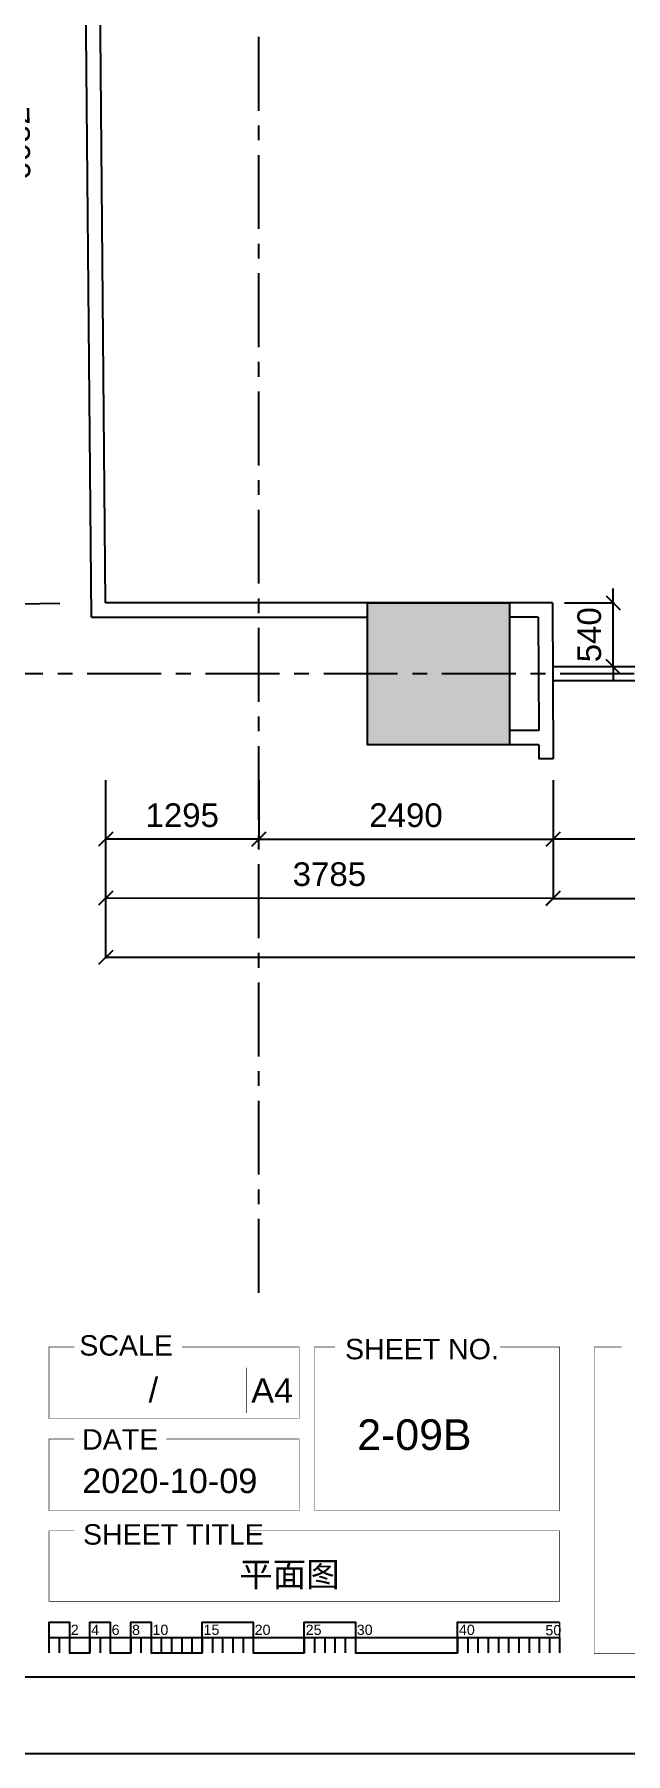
# Model space of a CAD drawing. Header units: inches. Extents: x -17552 to 18736, y -11730 to 16998.
# Drawn here: x -8400 to -3399, y -11730 to 2815 of the extents above; entities that cross this region are included whole.
import ezdxf
from ezdxf.enums import TextEntityAlignment as Align

# ---------------------------------------------------------------- set-up
doc = ezdxf.new("R2010")
doc.units = ezdxf.units.IN
doc.header["$MEASUREMENT"] = 0
doc.linetypes.add('CENTER', pattern=[2, 1.25, -0.25, 0.25, -0.25])
for name, color, linetype in [('DIM', 3, 'Continuous'), ('HS-CURVE-PAVE-JNT', 1, 'Continuous'), ('WALL', 255, 'Continuous'), ('轴线', 10, 'CENTER')]:
    doc.layers.add(name, color=color, linetype=linetype)
doc.styles.get("Standard").update_dxf_attribs({"font": 'arial.ttf'})
doc.dimstyles.new('DIM-200MM', dxfattribs={"dimtxt": 200, "dimasz": 120, "dimexe": 10, "dimexo": 100, "dimgap": 100, "dimtad": 1, "dimdec": 0, "dimrnd": 5, "dimzin": 1, "dimdsep": 46, "dimtxsty": 'Standard', "dimblk": 'OBLIQUE', "dimcen": 0.5, "dimdle": 1, "dimclrd": 256, "dimclre": 256, "dimclrt": 7, "dimaunit": 1, "dimadec": 0, "dimazin": 0, "dimtfac": 1, "dimtdec": 0, "dimtix": 1, "dimtmove": 2, "dimatfit": 3, "dimfxl": 500, "dimfxlon": 1, "dimtolj": 1, "dimtzin": 1, "dimarcsym": 0})

# ---------------------------------------------------------------- blocks, each defined once
blk = doc.blocks.new('_Oblique')
at = {"color": 0, "linetype": 'ByBlock', "lineweight": -2}
blk.add_line((-0.5, -0.5), (0.5, 0.5), dxfattribs=at)
blk = doc.blocks.new('*D6')
at = {"layer": 'DEFPOINTS', "color": 0, "transparency": 16777216}
for p in [(-4015, -1994), (-3504, -1994), (-4015, -2534)]:
    blk.add_point(p, dxfattribs=at)
at = {"layer": 'DIM', "lineweight": -2, "transparency": 16777216}
for p, q in [((-3504, -1994), (-3504, -1874)), ((-3915, -1994), (-3494, -1994)), ((-3504, -2534), (-3504, -1994)), ((-3915, -2534), (-3494, -2534)), ((-3504, -2534), (-3504, -2654))]:
    blk.add_line(p, q, dxfattribs=at)
at = {"layer": 'DIM', "lineweight": -2, "transparency": 16777216, "xscale": 120, "yscale": 120, "zscale": 120}
for p, rotation in [((-3504, -1994), 270), ((-3504, -2534), 90)]:
    blk.add_blockref('_Oblique', p, dxfattribs=dict(at, rotation=rotation))
at = {"layer": 'DIM', "color": 7, "transparency": 16777216, "insert": (-3706, -2264), "char_height": 200, "attachment_point": 5, "rotation": 90}
blk.add_mtext('\\A1;540', dxfattribs=at)
blk = doc.blocks.new('*D7')
at = {"layer": 'DEFPOINTS', "color": 0, "transparency": 16777216}
for p in [(-7940, 5805), (-8685, -2007), (-7825, -1994)]:
    blk.add_point(p, dxfattribs=at)
at = {"layer": 'DIM', "lineweight": -2, "transparency": 16777216}
for p, q in [((-8300, 5799), (-8810, 5792)), ((-8800, 5793), (-8685, -2008)), ((-8185, -2000), (-8695, -2007))]:
    blk.add_line(p, q, dxfattribs=at)
at = {"layer": 'DIM', "lineweight": -2, "transparency": 16777216, "xscale": 120, "yscale": 120, "zscale": 120}
for p, rotation in [((-8800, 5792), 90.84667145798852), ((-8685, -2007), 270.8466714579885)]:
    blk.add_blockref('_Oblique', p, dxfattribs=dict(at, rotation=rotation))
at = {"layer": 'DIM', "color": 7, "transparency": 16777216, "insert": (-8540, 1895), "char_height": 200, "attachment_point": 5, "rotation": 270.8467}
blk.add_mtext('\\A1;7800', dxfattribs=at)
blk = doc.blocks.new('*D8')
at = {"layer": 'DEFPOINTS', "color": 0, "transparency": 16777216}
for p in [(-7798, -3096), (-4012, -3096), (-7798, -4493)]:
    blk.add_point(p, dxfattribs=at)
at = {"layer": 'DIM', "lineweight": -2, "transparency": 16777216}
for p, q in [((-7798, -3993), (-7798, -4503)), ((-4012, -3994), (-4012, -4504)), ((-4011, -4494), (-7799, -4493))]:
    blk.add_line(p, q, dxfattribs=at)
at = {"layer": 'DIM', "lineweight": -2, "transparency": 16777216, "xscale": 120, "yscale": 120, "zscale": 120}
for p, rotation in [((-7798, -4493), 179.9924136375419), ((-4012, -4494), 359.992413637542)]:
    blk.add_blockref('_Oblique', p, dxfattribs=dict(at, rotation=rotation))
at = {"layer": 'DIM', "color": 7, "transparency": 16777216, "insert": (-5905, -4291), "char_height": 200, "attachment_point": 5, "rotation": 359.9924}
blk.add_mtext('\\A1;3785', dxfattribs=at)
blk = doc.blocks.new('*D9')
at = {"layer": 'DEFPOINTS', "color": 0, "transparency": 16777216}
for p in [(-7798, -1994), (-6502, -3235), (-7798, -3994)]:
    blk.add_point(p, dxfattribs=at)
at = {"layer": 'DIM', "lineweight": -2, "transparency": 16777216}
for p, q in [((-7798, -3494), (-7798, -4004)), ((-6502, -3494), (-6502, -4004)), ((-6501, -3994), (-7799, -3994))]:
    blk.add_line(p, q, dxfattribs=at)
at = {"layer": 'DIM', "lineweight": -2, "transparency": 16777216, "xscale": 120, "yscale": 120, "zscale": 120, "rotation": 180}
blk.add_blockref('_Oblique', (-7798, -3994), dxfattribs=at)
at = {"layer": 'DIM', "lineweight": -2, "transparency": 16777216, "xscale": 120, "yscale": 120, "zscale": 120}
blk.add_blockref('_Oblique', (-6502, -3994), dxfattribs=at)
at = {"layer": 'DIM', "color": 7, "transparency": 16777216, "insert": (-7150, -3792), "char_height": 200, "attachment_point": 5}
blk.add_mtext('\\A1;1295', dxfattribs=at)
blk = doc.blocks.new('*D10')
at = {"layer": 'DEFPOINTS', "color": 0, "transparency": 16777216}
for p in [(-6502, -3235), (-4012, -3235), (-4012, -3994)]:
    blk.add_point(p, dxfattribs=at)
at = {"layer": 'DIM', "lineweight": -2, "transparency": 16777216}
for p, q in [((-6502, -3494), (-6502, -4004)), ((-4012, -3494), (-4012, -4004)), ((-6503, -3994), (-4011, -3994))]:
    blk.add_line(p, q, dxfattribs=at)
at = {"layer": 'DIM', "lineweight": -2, "transparency": 16777216, "xscale": 120, "yscale": 120, "zscale": 120, "rotation": 180}
blk.add_blockref('_Oblique', (-6502, -3994), dxfattribs=at)
at = {"layer": 'DIM', "lineweight": -2, "transparency": 16777216, "xscale": 120, "yscale": 120, "zscale": 120}
blk.add_blockref('_Oblique', (-4012, -3994), dxfattribs=at)
at = {"layer": 'DIM', "color": 7, "transparency": 16777216, "insert": (-5257, -3792), "char_height": 200, "attachment_point": 5}
blk.add_mtext('\\A1;2490', dxfattribs=at)
blk = doc.blocks.new('*D11')
at = {"layer": 'DEFPOINTS', "color": 0, "transparency": 16777216}
for p in [(-4013, -3108), (4494, -3169), (4494, -4494)]:
    blk.add_point(p, dxfattribs=at)
at = {"layer": 'DIM', "lineweight": -2, "transparency": 16777216}
for p, q in [((-4013, -3994), (-4013, -4504)), ((4494, -3994), (4494, -4504)), ((-4014, -4494), (4495, -4494))]:
    blk.add_line(p, q, dxfattribs=at)
at = {"layer": 'DIM', "lineweight": -2, "transparency": 16777216, "xscale": 120, "yscale": 120, "zscale": 120, "rotation": 180}
blk.add_blockref('_Oblique', (-4013, -4494), dxfattribs=at)
at = {"layer": 'DIM', "lineweight": -2, "transparency": 16777216, "xscale": 120, "yscale": 120, "zscale": 120}
blk.add_blockref('_Oblique', (4494, -4494), dxfattribs=at)
at = {"layer": 'DIM', "color": 7, "transparency": 16777216, "insert": (241, -4292), "char_height": 200, "attachment_point": 5}
blk.add_mtext('\\A1;8505', dxfattribs=at)
blk = doc.blocks.new('*D13')
at = {"layer": 'DEFPOINTS', "color": 0, "transparency": 16777216}
for p in [(-7798, -1994), (6069, -3242), (-7798, -4994)]:
    blk.add_point(p, dxfattribs=at)
at = {"layer": 'DIM', "lineweight": -2, "transparency": 16777216}
for p, q in [((-7798, -4494), (-7798, -5004)), ((6069, -4494), (6069, -5004)), ((6070, -4994), (-7799, -4994))]:
    blk.add_line(p, q, dxfattribs=at)
at = {"layer": 'DIM', "lineweight": -2, "transparency": 16777216, "xscale": 120, "yscale": 120, "zscale": 120, "rotation": 180}
blk.add_blockref('_Oblique', (-7798, -4994), dxfattribs=at)
at = {"layer": 'DIM', "lineweight": -2, "transparency": 16777216, "xscale": 120, "yscale": 120, "zscale": 120}
blk.add_blockref('_Oblique', (6069, -4994), dxfattribs=at)
at = {"layer": 'DIM', "color": 7, "transparency": 16777216, "insert": (-864, -4792), "char_height": 200, "attachment_point": 5}
blk.add_mtext('\\A1;13865', dxfattribs=at)
blk = doc.blocks.new('*D14')
at = {"layer": 'DEFPOINTS', "color": 0, "transparency": 16777216}
for p in [(-4012, -3554), (4401, -3554), (-4012, -3994)]:
    blk.add_point(p, dxfattribs=at)
at = {"layer": 'DIM', "lineweight": -2, "transparency": 16777216}
for p, q in [((-4012, -3654), (-4012, -4004)), ((4401, -3654), (4401, -4004)), ((4402, -3994), (-4013, -3994))]:
    blk.add_line(p, q, dxfattribs=at)
at = {"layer": 'DIM', "lineweight": -2, "transparency": 16777216, "xscale": 120, "yscale": 120, "zscale": 120, "rotation": 180}
blk.add_blockref('_Oblique', (-4012, -3994), dxfattribs=at)
at = {"layer": 'DIM', "lineweight": -2, "transparency": 16777216, "xscale": 120, "yscale": 120, "zscale": 120}
blk.add_blockref('_Oblique', (4401, -3994), dxfattribs=at)
at = {"layer": 'DIM', "color": 7, "transparency": 16777216, "insert": (195, -3792), "char_height": 200, "attachment_point": 5}
blk.add_mtext('\\A1;8415', dxfattribs=at)

msp = doc.modelspace()

# ---------------------------------------------------------------- hatches: boundary and pattern name
at = {"layer": 'WALL'}
h = msp.add_hatch(color=256, dxfattribs=at)
h.dxf.hatch_style = 1
h.paths.add_polyline_path([(-5582.9, -1994.4), (-4382.9, -1994.4), (-4382.9, -3194.4), (-5582.9, -3194.4)])

# ---------------------------------------------------------------- linework, layer by layer
at = {"color": 8}
msp.add_line((-8277.2, -10748.5), (-3957.2, -10748.5), dxfattribs=at)
msp.add_lwpolyline([(-17033.8, 13283), (18217.4, 13283), (18217.4, -11081.8), (-17033.8, -11081.8)], close=True)
for points, const_width in [([(-7150.6, -8290.3), (-6160.4, -8290.3), (-6160.4, -8895.1), (-8277.2, -8895.1), (-8277.2, -8290.3), (-8061.2, -8290.3)], 4.32), ([(-4463.2, -8290.3), (-3957.2, -8290.3), (-3957.2, -9672.7), (-6030.8, -9672.7), (-6030.8, -8290.3), (-5858, -8290.3)], 4.32), ([(-2445.4, -8290.3), (10372.1, -8290.3), (10372.1, -10881.8), (-3665, -10881.8), (-3665, -8290.3), (-3431.9, -8290.3)], 4.32), ([(-6604.8, -8463.6), (-6604.8, -8848.8)], 4.32), ([(-7285.4, -9067.9), (-6160.4, -9067.9), (-6160.4, -9672.7), (-8277.2, -9672.7), (-8277.2, -9067.9), (-8061.2, -9067.9)], 4.32), ([(-6596.3, -9845.5), (-3957.2, -9845.5), (-3957.2, -10441.5), (-8277.2, -10441.5), (-8277.2, -9845.5), (-8061.2, -9845.5)], 4.32), ([(-8104.4, -10618.9), (-8104.4, -10748.5)], 8.64), ([(-7931.6, -10618.9), (-7931.6, -10748.5)], 8.64), ([(-7758.8, -10618.9), (-7758.8, -10748.5)], 8.64), ([(-7586, -10618.9), (-7586, -10748.5)], 8.64), ([(-7413.2, -10618.9), (-7413.2, -10748.5)], 8.64), ([(-6981.2, -10618.9), (-6981.2, -10748.5)], 8.64), ([(-6549.2, -10618.9), (-6549.2, -10748.5)], 8.64), ([(-6117.2, -10618.9), (-6117.2, -10748.5)], 8.64), ([(-5685.2, -10618.9), (-5685.2, -10748.5)], 8.64), ([(-4821.2, -10618.9), (-4821.2, -10748.5)], 8.64), ([(-3957.2, -10618.9), (-3957.2, -10748.5)], 8.64)]:
    msp.add_lwpolyline(points, dxfattribs=dict(const_width=const_width))
for points in [[(-17552.2, -10001.8), (-17552.2, -11729.8), (17007.8, -11729.8)], [(-8277.2, -10618.9), (-8277.2, -10878.1)], [(-8104.4, -10748.5), (-8104.4, -10878.1)], [(-6549.2, -10748.5), (-6549.2, -10878.1)], [(-6117.2, -10748.5), (-6117.2, -10878.1)], [(-3957.2, -10748.5), (-3957.2, -10878.1)]]:
    msp.add_lwpolyline(points)
for points in [[(-8277.2, -10618.9), (-8104.4, -10618.9), (-8104.4, -10878.1), (-7931.6, -10878.1), (-7931.6, -10618.9), (-7758.8, -10618.9), (-7758.8, -10878.1), (-7586, -10878.1), (-7586, -10618.9), (-7413.2, -10618.9), (-7413.2, -10878.1), (-6981.2, -10878.1), (-6981.2, -10618.9), (-6549.2, -10618.9), (-6549.2, -10878.1), (-6117.2, -10878.1), (-6117.2, -10618.9), (-5685.2, -10618.9), (-5685.2, -10878.1), (-4821.2, -10878.1), (-4821.2, -10618.9), (-3957.2, -10618.9)], [(-8190.8, -10748.5), (-8190.8, -10878.1)], [(-7931.6, -10748.5), (-7931.6, -10878.1)], [(-7845.2, -10748.5), (-7845.2, -10878.1)], [(-7758.8, -10748.5), (-7758.8, -10878.1)], [(-7586, -10748.5), (-7586, -10878.1)], [(-7499.6, -10748.5), (-7499.6, -10878.1)], [(-7413.2, -10748.5), (-7413.2, -10878.1)], [(-7326.8, -10748.5), (-7326.8, -10878.1)], [(-7240.4, -10748.5), (-7240.4, -10878.1)], [(-7154, -10748.5), (-7154, -10878.1)], [(-7067.6, -10748.5), (-7067.6, -10878.1)], [(-6981.2, -10748.5), (-6981.2, -10878.1)], [(-6894.8, -10748.5), (-6894.8, -10878.1)], [(-6808.4, -10748.5), (-6808.4, -10878.1)], [(-6722, -10748.5), (-6722, -10878.1)], [(-6635.6, -10748.5), (-6635.6, -10878.1)], [(-6030.8, -10748.5), (-6030.8, -10878.1)], [(-5944.4, -10748.5), (-5944.4, -10878.1)], [(-5858, -10748.5), (-5858, -10878.1)], [(-5771.6, -10748.5), (-5771.6, -10878.1)], [(-5685.2, -10748.5), (-5685.2, -10878.1)], [(-4821.2, -10748.5), (-4821.2, -10878.1)], [(-4734.8, -10748.5), (-4734.8, -10878.1)], [(-4648.4, -10748.5), (-4648.4, -10878.1)], [(-4562, -10748.5), (-4562, -10878.1)], [(-4475.6, -10748.5), (-4475.6, -10878.1)], [(-4389.2, -10748.5), (-4389.2, -10878.1)], [(-4302.8, -10748.5), (-4302.8, -10878.1)], [(-4216.4, -10748.5), (-4216.4, -10878.1)], [(-4130, -10748.5), (-4130, -10878.1)], [(-4043.6, -10748.5), (-4043.6, -10878.1)]]:
    msp.add_lwpolyline(points, dxfattribs=at)
at = {"layer": 'HS-CURVE-PAVE-JNT', "color": 0}
for p, q in [((-7916.8, -2114.4), (-7979.4, 4694.8)), ((-7797.9, -1994.4), (-7859.4, 4695.9)), ((-4018.5, -1994.4), (-7797.9, -1994.4)), ((-4018.5, -1994.4), (-4011.6, -3314.5)), ((-7916.8, -2114.4), (-5582.9, -2114.4)), ((-4138.5, -2114.4), (-4382.9, -2114.4)), ((-4138.5, -2114.4), (-4133.4, -3074.4)), ((4401.4, -2534.4), (-4015.3, -2534.4)), ((4401.4, -2654.4), (-4015.3, -2654.4)), ((-4133.4, -3074.4), (-4382.9, -3074.4)), ((-4132.8, -3194.4), (-4382.9, -3194.4)), ((-4132.8, -3194.4), (-4132.1, -3315.1)), ((-4012.2, -3314.5), (-4132.8, -3315.1))]:
    msp.add_line(p, q, dxfattribs=at)
msp.add_lwpolyline([(-5582.9, -1994.4), (-4382.9, -1994.4), (-4382.9, -3194.4), (-5582.9, -3194.4)], close=True, dxfattribs=at)
at = {"layer": '轴线', "ltscale": 500}
for p, q in [((-6501.7, -7831.1), (-6501.7, 9682.2)), ((9671.7, -2594.4), (-12628.2, -2594.4))]:
    msp.add_line(p, q, dxfattribs=at)

# ---------------------------------------------------------------- texts
for s, height, p in [('SCALE', 172.8, (-8020.2, -8362.7)), ('SHEET NO.', 172.8, (-5772.5, -8393.5)), ('A4', 207.36, (-6566.1, -8760.9)), ('DATE', 172.8, (-7996.5, -9158.1)), ('SHEET TITLE', 172.8, (-7988.8, -9961.8)), ('2', 86.4, (-8092.6, -10725.7)), ('4', 86.4, (-7919.8, -10725.7)), ('6', 86.4, (-7747, -10725.7)), ('8', 86.4, (-7574.2, -10725.7)), ('10', 86.4, (-7401.4, -10725.7)), ('15', 86.4, (-6969.4, -10725.7)), ('20', 86.4, (-6537.4, -10725.7)), ('25', 86.4, (-6105.4, -10725.7)), ('30', 86.4, (-5673.4, -10725.7)), ('40', 86.4, (-4809.4, -10725.7)), ('50', 86.4, (-4078.1, -10728.8))]:
    msp.add_text(s, height=height).set_placement(p)
for tag, text, p in [('/', 'AS NOTED', (-7353.6, -8757.7)), ('2020-10-09', '2020-7-22', (-6514.3, -9525.7))]:
    msp.add_attdef(tag, text=text, height=207.36).set_placement(p, align=Align.RIGHT)
for tag, p, s, height in [('2-09B', (-5668.9, -9161.2), 'SHEET NO.', 259.2), ('平面图', (-6667.1, -10316.4), 'SHEET-TITLE', 207.36)]:
    msp.add_attdef(tag, p, s, height=height)

# ---------------------------------------------------------------- dimensions: what is measured, and where the dimension line sits
at = {"layer": 'DIM'}
for p1, p2, distance, picture, middle in [((-7939.9, 5804.5), (-7824.6, -1994.4), -860, '*D7', (-8540.1, 1895.3)), ((-4012.3, -3096.4), (-7797.9, -3095.9), 1397.3, '*D8', (-5905.3, -4291.2))]:
    dim = msp.add_aligned_dim(p1=p1, p2=p2, distance=distance, dimstyle='DIM-200MM', dxfattribs=at)
    dim.commit()
    dim.dimension.update_dxf_attribs({"geometry": picture, "text_midpoint": middle})
dim = msp.add_linear_dim(base=(-3504.2, -1994.4), p1=(-4015.3, -2534.4), p2=(-4015.3, -1994.4), angle=270, dimstyle='DIM-200MM', dxfattribs=at)
dim.commit()
dim.dimension.update_dxf_attribs({"geometry": '*D6', "text_midpoint": (-3706.3, -2264.4)})
for base, p1, p2, picture, middle in [((-7797.9, -3994.4), (-6501.7, -3234.7), (-7797.9, -1994.4), '*D9', (-7149.8, -3792.3)), ((-7797.9, -4994), (6069.5, -3242), (-7797.9, -1994.4), '*D13', (-864.2, -4791.9)), ((4494.5, -4494), (-4012.6, -3108.5), (4494.5, -3168.9), '*D11', (240.9, -4291.9)), ((-4012.3, -3994), (-6501.7, -3234.7), (-4012.3, -3235.2), '*D10', (-5257, -3791.9)), ((-4012.3, -3994), (4401.4, -3554.4), (-4012.3, -3554), '*D14', (194.5, -3791.9))]:
    dim = msp.add_linear_dim(base=base, p1=p1, p2=p2, dimstyle='DIM-200MM', dxfattribs=at)
    dim.commit()
    dim.dimension.update_dxf_attribs({"geometry": picture, "text_midpoint": middle})

doc.saveas('drawing.dxf')
